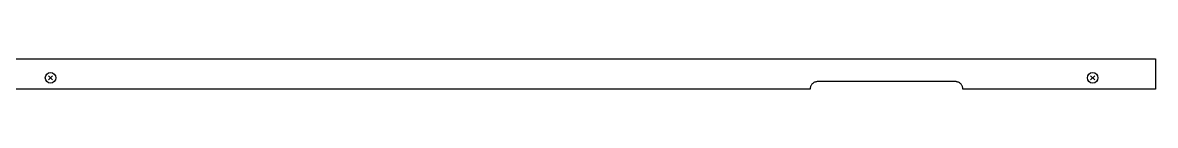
# Model space of a CAD drawing. Extents: x 0 to 2993, y -20 to 20.
# Drawn here: x 1493 to 2993, y -20 to 20 of the extents above; entities that cross this region are included whole.
import ezdxf

# ---------------------------------------------------------------- set-up
doc = ezdxf.new("R2010")
doc.units = 0
doc.header["$LTSCALE"] = 10
doc.layers.add('SCHRAUBEN', color=7, linetype='CONTINUOUS')
doc.layers.add('TEILE', color=7, linetype='CONTINUOUS')

msp = doc.modelspace()

# ---------------------------------------------------------------- linework, layer by layer
at = {"layer": 'SCHRAUBEN', "color": 6}
for p, q in [((1532.848145, -2.200101), (1527.248291, -7.800101)), ((1527.248291, -2.200101), (1532.848145, -7.800101)), ((2912.84375, -2.204432), (2907.243652, -7.804432)), ((2907.243652, -2.204432), (2912.84375, -7.804432))]:
    msp.add_line(p, q, dxfattribs=at)
at = {"layer": 'SCHRAUBEN', "color": 2}
for centre in [(1530.048218, -5.000101), (2910.043701, -5.004432)]:
    msp.add_circle(centre, 7, dxfattribs=at)
at = {"layer": 'TEILE', "color": 2}
for p, q in [((0.048507, 20), (2993.048828, 20)), ((2993.048828, 20), (2993.048828, -20)), ((2537.694092, -14.264053), (2537.225342, -14.999843)), ((2538.225098, -13.571919), (2537.694092, -14.264053)), ((2538.814453, -12.928707), (2538.225098, -13.571919)), ((2539.457764, -12.339316), (2538.814453, -12.928707)), ((2540.149902, -11.808229), (2539.457764, -12.339316)), ((2540.885742, -11.339492), (2540.149902, -11.808229)), ((2541.659668, -10.936669), (2540.885742, -11.339492)), ((2542.465576, -10.602829), (2541.659668, -10.936669)), ((2543.297607, -10.340513), (2542.465576, -10.602829)), ((2544.149414, -10.151715), (2543.297607, -10.340513)), ((2545.01416, -10.037876), (2544.149414, -10.151715)), ((2545.885742, -9.99993), (2545.01416, -10.037876)), ((2728.210449, -10.000004), (2545.885742, -9.99993)), ((2729.082031, -10.037971), (2728.210449, -9.999918)), ((2728.210449, -9.999918), (2728.210449, -10.000004)), ((2729.946777, -10.151842), (2729.082031, -10.037971)), ((2730.798584, -10.340663), (2729.946777, -10.151842)), ((2731.630615, -10.602999), (2730.798584, -10.340663)), ((2732.436523, -10.936852), (2731.630615, -10.602999)), ((2733.210449, -11.33968), (2732.436523, -10.936852)), ((2733.946289, -11.808418), (2733.210449, -11.33968)), ((2734.638428, -12.339499), (2733.946289, -11.808418)), ((2735.28125, -12.928882), (2734.638428, -12.339499)), ((2735.871094, -13.572079), (2735.28125, -12.928882)), ((2736.401855, -14.264197), (2735.871094, -13.572079)), ((2736.870605, -14.999968), (2736.401855, -14.264197)), ((2535.885742, -19.999987), (476.238953, -19.999926)), ((2535.923828, -19.128412), (2535.885742, -19.999989)), ((2535.885742, -19.999989), (2535.885742, -19.999987)), ((2536.037598, -18.263466), (2535.923828, -19.128412)), ((2536.226563, -17.411732), (2536.037598, -18.263466)), ((2536.48877, -16.579695), (2536.226563, -17.411732)), ((2536.82251, -15.773686), (2536.48877, -16.579695)), ((2537.225342, -14.999843), (2536.82251, -15.773686)), ((2737.273438, -15.773791), (2736.870605, -14.999968)), ((2737.607422, -16.579777), (2737.273438, -15.773791)), ((2737.869629, -17.411793), (2737.607422, -16.579777)), ((2738.058594, -18.263506), (2737.869629, -17.411793)), ((2738.172363, -19.128433), (2738.058594, -18.263506)), ((2738.210449, -19.999992), (2738.172363, -19.128433)), ((2993.048828, -20), (2738.210449, -19.999992))]:
    msp.add_line(p, q, dxfattribs=at)

doc.saveas('drawing.dxf')
